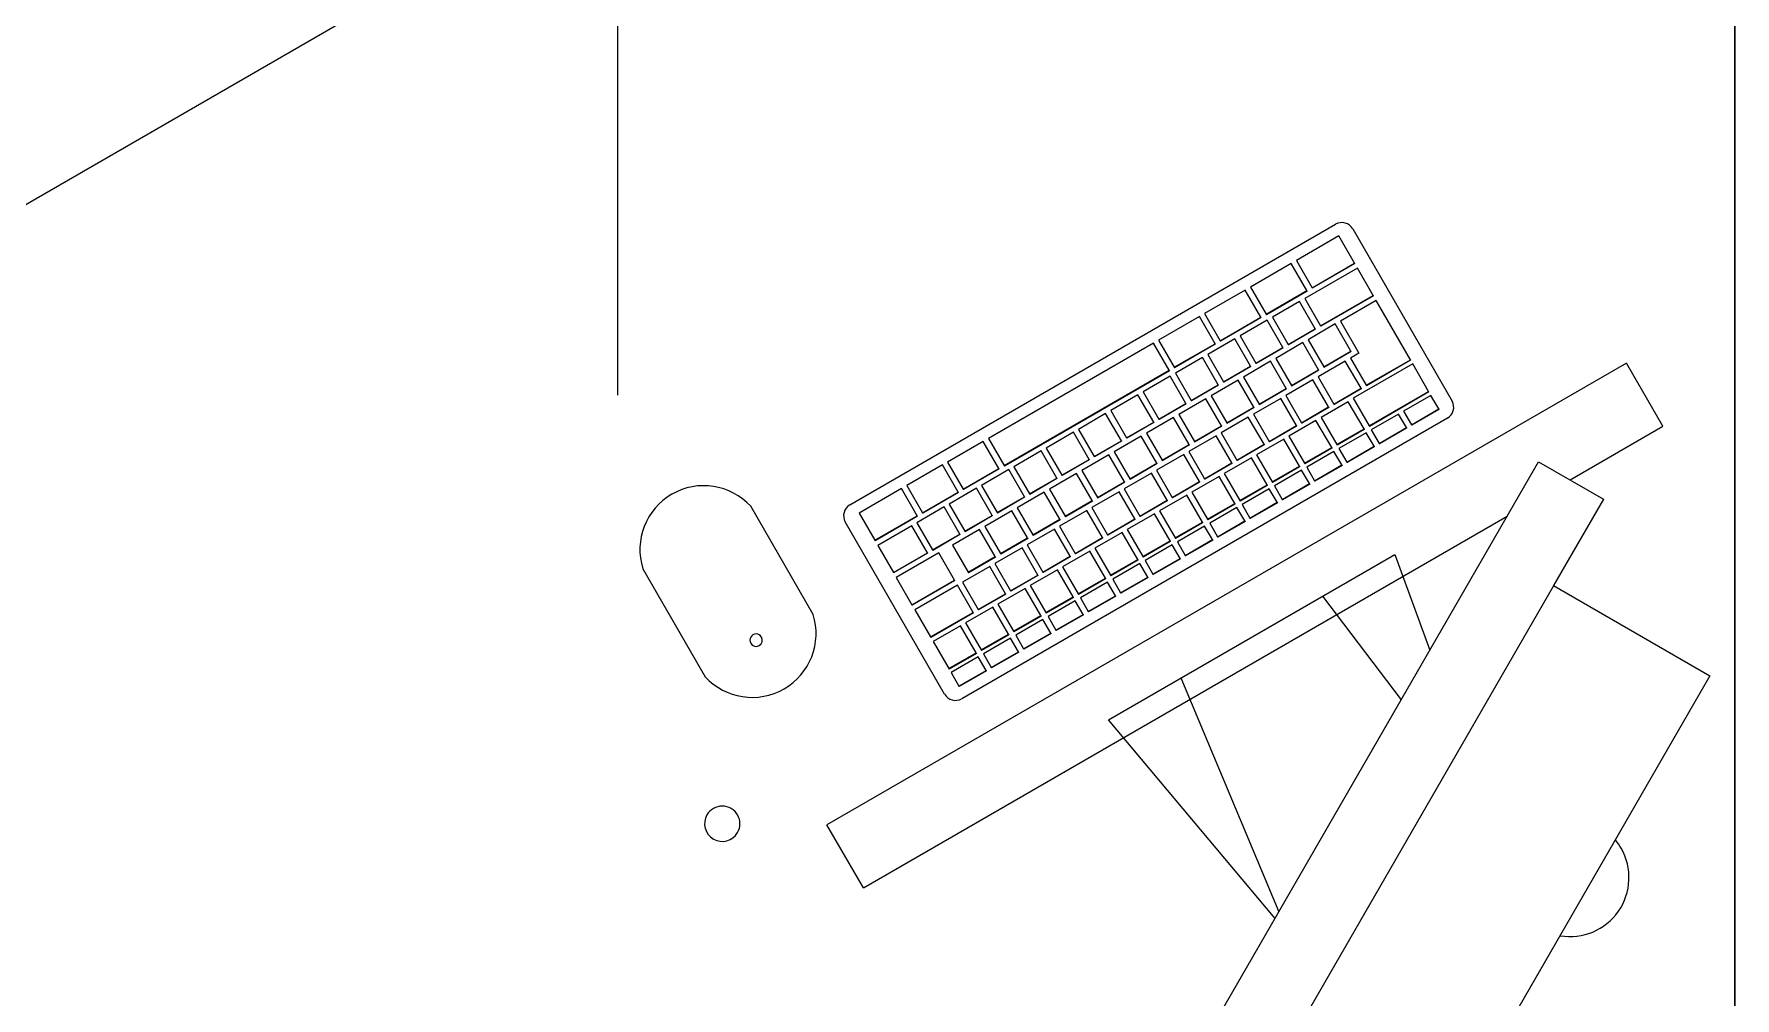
# Model space of a CAD drawing. Header units: millimetres. Extents: x 155920 to 295199, y -4084 to 97293.
# Drawn here: x 170414 to 171280, y 24030 to 24520 of the extents above; entities that cross this region are included whole.
import ezdxf

# ---------------------------------------------------------------- set-up
doc = ezdxf.new("R2010")
doc.units = ezdxf.units.MM
doc.header["$MEASUREMENT"] = 0
for name, color, linetype, lineweight in [('A-GENM', 8, 'CONTINUOUS', 9), ('E-ELEC-EQPM', 8, 'CONTINUOUS', 9), ('I-FURN', 8, 'CONTINUOUS', 9)]:
    doc.layers.add(name, color=color, linetype=linetype, lineweight=lineweight)
doc.layers.add('Social Distancing', color=7, linetype='CONTINUOUS')

msp = doc.modelspace()

# ---------------------------------------------------------------- linework, layer by layer
at = {"layer": 'A-GENM'}
for p, q in [((170829.69, 24280.55), (171076.97, 24423.31)), ((171078.64, 24417.36), (171056.99, 24404.86)), ((171086.61, 24403.56), (171078.64, 24417.36)), ((171085.65, 24420.99), (171136.23, 24333.38)), ((171054.39, 24403.36), (171033.61, 24391.36)), ((171062.36, 24389.56), (171054.39, 24403.36)), ((171056.99, 24404.86), (171064.96, 24391.06)), ((171088.09, 24400.99), (171061.25, 24385.49)), ((171064.96, 24391.06), (171086.61, 24403.56)), ((171086.75, 24403.32), (171065.1, 24390.82)), ((171086.61, 24403.56), (171086.75, 24403.32)), ((171096.07, 24387.16), (171088.09, 24400.99)), ((171031.01, 24389.86), (171010.22, 24377.86)), ((171038.98, 24376.06), (171031.01, 24389.86)), ((171033.61, 24391.36), (171041.58, 24377.56)), ((171041.58, 24377.56), (171062.36, 24389.56)), ((171062.36, 24389.56), (171062.5, 24389.32)), ((171064.96, 24391.06), (171065.1, 24390.82)), ((171062.5, 24389.32), (171041.71, 24377.32)), ((171058.65, 24383.99), (171044.79, 24375.99)), ((171066.63, 24370.16), (171058.65, 24383.99)), ((171061.25, 24385.49), (171069.23, 24371.66)), ((171069.23, 24371.66), (171096.07, 24387.16)), ((171096.21, 24386.92), (171069.36, 24371.42)), ((171097.56, 24384.59), (171079.37, 24374.09)), ((171096.07, 24387.16), (171096.21, 24386.92)), ((171115, 24354.38), (171097.56, 24384.59)), ((171007.63, 24376.36), (170986.84, 24364.36)), ((171015.6, 24362.56), (171007.63, 24376.36)), ((171010.22, 24377.86), (171018.19, 24364.06)), ((171018.19, 24364.06), (171038.98, 24376.06)), ((171039.12, 24375.82), (171018.33, 24363.82)), ((171042.19, 24374.49), (171028.34, 24366.49)), ((171038.98, 24376.06), (171039.12, 24375.82)), ((171041.58, 24377.56), (171041.71, 24377.32)), ((171050.17, 24360.66), (171042.19, 24374.49)), ((171044.79, 24375.99), (171052.77, 24362.16)), ((171076.77, 24372.59), (171062.92, 24364.59)), ((171084.75, 24358.77), (171076.77, 24372.59)), ((171079.37, 24374.09), (171088.83, 24357.7)), ((170986.84, 24364.36), (170994.81, 24350.56)), ((171025.74, 24364.99), (171011.88, 24356.99)), ((171018.19, 24364.06), (171018.33, 24363.82)), ((171033.72, 24351.16), (171025.74, 24364.99)), ((171028.34, 24366.49), (171036.32, 24352.66)), ((171052.77, 24362.16), (171066.63, 24370.16)), ((171066.77, 24369.92), (171052.91, 24361.92)), ((171062.92, 24364.59), (171070.9, 24350.77)), ((171066.63, 24370.16), (171066.77, 24369.92)), ((171069.23, 24371.66), (171069.36, 24371.42)), ((170984.24, 24362.86), (170900.24, 24314.36)), ((170992.21, 24349.06), (170984.24, 24362.86)), ((170994.81, 24350.56), (171015.6, 24362.56)), ((171015.73, 24362.32), (170994.95, 24350.32)), ((171009.28, 24355.49), (170995.43, 24347.49)), ((171017.26, 24341.66), (171009.28, 24355.49)), ((171011.88, 24356.99), (171019.86, 24343.16)), ((171015.6, 24362.56), (171015.73, 24362.32)), ((171036.32, 24352.66), (171050.17, 24360.66)), ((171050.31, 24360.42), (171036.46, 24352.42)), ((171060.32, 24363.09), (171046.46, 24355.09)), ((171046.46, 24355.09), (171054.44, 24341.27)), ((171050.17, 24360.66), (171050.31, 24360.42)), ((171052.77, 24362.16), (171052.91, 24361.92)), ((171068.3, 24349.27), (171060.32, 24363.09)), ((171070.9, 24350.77), (171084.75, 24358.77)), ((171084.89, 24358.53), (171071.03, 24350.53)), ((171088.83, 24357.7), (171084.5, 24355.2)), ((171084.5, 24355.2), (171092.48, 24341.38)), ((171084.75, 24358.77), (171084.89, 24358.53)), ((170908.21, 24300.56), (170992.21, 24349.06)), ((170992.35, 24348.82), (170908.35, 24300.32)), ((170992.21, 24349.06), (170992.35, 24348.82)), ((170994.81, 24350.56), (170994.95, 24350.32)), ((170995.43, 24347.49), (171003.41, 24333.66)), ((171019.86, 24343.16), (171033.72, 24351.16)), ((171033.86, 24350.92), (171020, 24342.92)), ((171043.86, 24353.59), (171030.01, 24345.59)), ((171033.72, 24351.16), (171033.86, 24350.92)), ((171036.32, 24352.66), (171036.46, 24352.42)), ((171051.84, 24339.77), (171043.86, 24353.59)), ((171054.44, 24341.27), (171068.3, 24349.27)), ((171068.44, 24349.03), (171054.58, 24341.03)), ((171081.91, 24353.7), (171068.05, 24345.7)), ((171068.3, 24349.27), (171068.44, 24349.03)), ((171070.9, 24350.77), (171071.03, 24350.53)), ((171089.89, 24339.88), (171081.91, 24353.7)), ((171116.21, 24352.29), (171085.9, 24334.79)), ((171092.48, 24341.38), (171115, 24354.38)), ((171115.14, 24354.14), (171092.62, 24341.14)), ((171115, 24354.38), (171115.14, 24354.14)), ((171124.33, 24338.23), (171116.21, 24352.29)), ((170992.83, 24345.99), (170978.97, 24337.99)), ((170978.97, 24337.99), (170986.95, 24324.16)), ((171000.81, 24332.16), (170992.83, 24345.99)), ((171003.41, 24333.66), (171017.26, 24341.66)), ((171017.4, 24341.42), (171003.55, 24333.42)), ((171027.41, 24344.09), (171013.55, 24336.09)), ((171017.26, 24341.66), (171017.4, 24341.42)), ((171019.86, 24343.16), (171020, 24342.92)), ((171035.39, 24330.27), (171027.41, 24344.09)), ((171030.01, 24345.59), (171037.99, 24331.77)), ((171037.99, 24331.77), (171051.84, 24339.77)), ((171051.98, 24339.53), (171038.13, 24331.53)), ((171065.45, 24344.2), (171051.59, 24336.2)), ((171051.84, 24339.77), (171051.98, 24339.53)), ((171054.44, 24341.27), (171054.58, 24341.03)), ((171073.43, 24330.38), (171065.45, 24344.2)), ((171068.05, 24345.7), (171076.03, 24331.88)), ((171076.03, 24331.88), (171089.89, 24339.88)), ((171090.02, 24339.64), (171076.17, 24331.64)), ((171089.89, 24339.88), (171090.02, 24339.64)), ((171092.48, 24341.38), (171092.62, 24341.14)), ((171094.02, 24320.73), (171124.33, 24338.23)), ((171124.46, 24337.99), (171094.15, 24320.49)), ((171124.33, 24338.23), (171124.46, 24337.99)), ((170976.38, 24336.49), (170962.52, 24328.49)), ((170984.36, 24322.66), (170976.38, 24336.49)), ((170986.95, 24324.16), (171000.81, 24332.16)), ((171000.95, 24331.92), (170987.09, 24323.92)), ((171010.95, 24334.59), (170997.1, 24326.59)), ((171000.81, 24332.16), (171000.95, 24331.92)), ((171003.41, 24333.66), (171003.55, 24333.42)), ((171018.93, 24320.77), (171010.95, 24334.59)), ((171013.55, 24336.09), (171021.53, 24322.27)), ((171021.53, 24322.27), (171035.39, 24330.27)), ((171035.53, 24330.03), (171021.67, 24322.03)), ((171049, 24334.7), (171035.14, 24326.7)), ((171035.39, 24330.27), (171035.53, 24330.03)), ((171037.99, 24331.77), (171038.13, 24331.53)), ((171056.98, 24320.88), (171049, 24334.7)), ((171051.59, 24336.2), (171059.58, 24322.38)), ((171059.58, 24322.38), (171073.43, 24330.38)), ((171073.57, 24330.14), (171059.71, 24322.14)), ((171083.44, 24333.05), (171069.58, 24325.05)), ((171073.43, 24330.38), (171073.57, 24330.14)), ((171076.03, 24331.88), (171076.17, 24331.64)), ((171091.42, 24319.23), (171083.44, 24333.05)), ((171085.9, 24334.79), (171094.02, 24320.73)), ((171125.45, 24336.27), (171111.6, 24328.27)), ((171115.59, 24321.36), (171129.45, 24329.36)), ((171129.58, 24329.12), (171115.73, 24321.12)), ((171129.45, 24329.36), (171125.45, 24336.27)), ((171129.45, 24329.36), (171129.58, 24329.12)), ((171133.91, 24324.7), (170886.63, 24181.94)), ((170959.92, 24326.99), (170946.06, 24318.99)), ((170967.9, 24313.16), (170959.92, 24326.99)), ((170962.52, 24328.49), (170970.5, 24314.66)), ((170970.5, 24314.66), (170984.36, 24322.66)), ((170984.49, 24322.42), (170970.64, 24314.42)), ((170994.5, 24325.09), (170980.64, 24317.09)), ((170984.36, 24322.66), (170984.49, 24322.42)), ((170986.95, 24324.16), (170987.09, 24323.92)), ((171002.48, 24311.27), (170994.5, 24325.09)), ((170997.1, 24326.59), (171005.08, 24312.77)), ((171005.08, 24312.77), (171018.93, 24320.77)), ((171019.07, 24320.53), (171005.22, 24312.53)), ((171032.54, 24325.2), (171018.69, 24317.2)), ((171018.93, 24320.77), (171019.07, 24320.53)), ((171021.53, 24322.27), (171021.67, 24322.03)), ((171040.52, 24311.38), (171032.54, 24325.2)), ((171035.14, 24326.7), (171043.12, 24312.88)), ((171043.12, 24312.88), (171056.98, 24320.88)), ((171057.12, 24320.64), (171043.26, 24312.64)), ((171066.98, 24323.55), (171053.13, 24315.55)), ((171056.98, 24320.88), (171057.12, 24320.64)), ((171059.58, 24322.38), (171059.71, 24322.14)), ((171074.96, 24309.73), (171066.98, 24323.55)), ((171069.58, 24325.05), (171077.56, 24311.23)), ((171094.02, 24320.73), (171094.15, 24320.49)), ((171109, 24326.77), (171095.14, 24318.77)), ((171112.99, 24319.86), (171109, 24326.77)), ((171111.6, 24328.27), (171115.59, 24321.36)), ((171115.59, 24321.36), (171115.73, 24321.12)), ((170897.64, 24312.86), (170879.45, 24302.36)), ((170905.61, 24299.06), (170897.64, 24312.86)), ((170900.24, 24314.36), (170908.21, 24300.56)), ((170943.47, 24317.49), (170929.61, 24309.49)), ((170951.45, 24303.66), (170943.47, 24317.49)), ((170946.06, 24318.99), (170954.04, 24305.16)), ((170954.04, 24305.16), (170967.9, 24313.16)), ((170968.04, 24312.92), (170954.18, 24304.92)), ((170978.05, 24315.59), (170964.19, 24307.59)), ((170967.9, 24313.16), (170968.04, 24312.92)), ((170970.5, 24314.66), (170970.64, 24314.42)), ((170986.03, 24301.77), (170978.05, 24315.59)), ((170980.64, 24317.09), (170988.62, 24303.27)), ((171016.09, 24315.7), (171002.23, 24307.7)), ((171005.08, 24312.77), (171005.22, 24312.53)), ((171024.07, 24301.88), (171016.09, 24315.7)), ((171018.69, 24317.2), (171026.67, 24303.38)), ((171050.53, 24314.05), (171036.67, 24306.05)), ((171043.12, 24312.88), (171043.26, 24312.64)), ((171058.51, 24300.23), (171050.53, 24314.05)), ((171053.13, 24315.55), (171061.11, 24301.73)), ((171077.56, 24311.23), (171091.42, 24319.23)), ((171091.56, 24318.99), (171077.7, 24310.99)), ((171092.55, 24317.27), (171078.69, 24309.27)), ((171091.42, 24319.23), (171091.56, 24318.99)), ((171096.54, 24310.36), (171092.55, 24317.27)), ((171095.14, 24318.77), (171099.13, 24311.86)), ((171099.13, 24311.86), (171112.99, 24319.86)), ((171099.13, 24311.86), (171099.27, 24311.62)), ((171113.13, 24319.62), (171099.27, 24311.62)), ((171112.99, 24319.86), (171113.13, 24319.62)), ((170927.01, 24307.99), (170913.16, 24299.99)), ((170934.99, 24294.16), (170927.01, 24307.99)), ((170929.61, 24309.49), (170937.59, 24295.66)), ((170937.59, 24295.66), (170951.45, 24303.66)), ((170951.59, 24303.42), (170937.73, 24295.42)), ((170961.59, 24306.09), (170947.73, 24298.09)), ((170951.45, 24303.66), (170951.59, 24303.42)), ((170954.04, 24305.16), (170954.18, 24304.92)), ((170969.57, 24292.27), (170961.59, 24306.09)), ((170964.19, 24307.59), (170972.17, 24293.77)), ((170999.63, 24306.2), (170985.78, 24298.2)), ((170988.62, 24303.27), (171002.48, 24311.27)), ((170988.62, 24303.27), (170988.76, 24303.03)), ((171002.62, 24311.03), (170988.76, 24303.03)), ((171007.61, 24292.38), (170999.63, 24306.2)), ((171002.23, 24307.7), (171010.21, 24293.88)), ((171002.48, 24311.27), (171002.62, 24311.03)), ((171034.07, 24304.55), (171020.22, 24296.55)), ((171026.67, 24303.38), (171040.52, 24311.38)), ((171026.67, 24303.38), (171026.8, 24303.14)), ((171040.66, 24311.14), (171026.8, 24303.14)), ((171042.05, 24290.73), (171034.07, 24304.55)), ((171036.67, 24306.05), (171044.65, 24292.23)), ((171040.52, 24311.38), (171040.66, 24311.14)), ((171061.11, 24301.73), (171074.96, 24309.73)), ((171075.1, 24309.49), (171061.24, 24301.49)), ((171076.09, 24307.77), (171062.24, 24299.77)), ((171074.96, 24309.73), (171075.1, 24309.49)), ((171080.08, 24300.86), (171076.09, 24307.77)), ((171077.56, 24311.23), (171077.7, 24310.99)), ((171078.69, 24309.27), (171082.68, 24302.36)), ((171082.68, 24302.36), (171096.54, 24310.36)), ((171096.67, 24310.12), (171082.82, 24302.12)), ((171096.54, 24310.36), (171096.67, 24310.12)), ((170876.86, 24300.86), (170858.67, 24290.36)), ((170884.83, 24287.06), (170876.86, 24300.86)), ((170879.45, 24302.36), (170887.42, 24288.56)), ((170887.42, 24288.56), (170905.61, 24299.06)), ((170905.75, 24298.82), (170887.56, 24288.32)), ((170910.56, 24298.49), (170896.7, 24290.49)), ((170905.61, 24299.06), (170905.75, 24298.82)), ((170908.21, 24300.56), (170908.35, 24300.32)), ((170918.54, 24284.66), (170910.56, 24298.49)), ((170913.16, 24299.99), (170921.14, 24286.16)), ((170921.14, 24286.16), (170934.99, 24294.16)), ((170945.14, 24296.59), (170931.28, 24288.59)), ((170934.99, 24294.16), (170935.13, 24293.92)), ((170937.59, 24295.66), (170937.73, 24295.42)), ((170953.12, 24282.77), (170945.14, 24296.59)), ((170947.73, 24298.09), (170955.71, 24284.27)), ((170983.18, 24296.7), (170969.32, 24288.7)), ((170972.17, 24293.77), (170986.03, 24301.77)), ((170986.16, 24301.53), (170972.31, 24293.53)), ((170991.16, 24282.88), (170983.18, 24296.7)), ((170985.78, 24298.2), (170993.76, 24284.38)), ((170986.03, 24301.77), (170986.16, 24301.53)), ((171017.62, 24295.05), (171003.76, 24287.05)), ((171010.21, 24293.88), (171024.07, 24301.88)), ((171024.21, 24301.64), (171010.35, 24293.64)), ((171025.6, 24281.23), (171017.62, 24295.05)), ((171020.22, 24296.55), (171028.2, 24282.73)), ((171024.07, 24301.88), (171024.21, 24301.64)), ((171044.65, 24292.23), (171058.51, 24300.23)), ((171058.65, 24299.99), (171044.79, 24291.99)), ((171059.64, 24298.27), (171045.78, 24290.27)), ((171058.51, 24300.23), (171058.65, 24299.99)), ((171063.63, 24291.36), (171059.64, 24298.27)), ((171061.11, 24301.73), (171061.24, 24301.49)), ((171062.24, 24299.77), (171066.23, 24292.86)), ((171066.23, 24292.86), (171080.08, 24300.86)), ((171080.22, 24300.62), (171066.36, 24292.62)), ((171080.08, 24300.86), (171080.22, 24300.62)), ((171082.68, 24302.36), (171082.82, 24302.12)), ((170856.07, 24288.86), (170834.42, 24276.36)), ((170864.04, 24275.06), (170856.07, 24288.86)), ((170858.67, 24290.36), (170866.64, 24276.56)), ((170866.64, 24276.56), (170884.83, 24287.06)), ((170884.96, 24286.82), (170866.78, 24276.32)), ((170894.1, 24288.99), (170880.25, 24280.99)), ((170884.83, 24287.06), (170884.96, 24286.82)), ((170887.42, 24288.56), (170887.56, 24288.32)), ((170902.08, 24275.16), (170894.1, 24288.99)), ((170896.7, 24290.49), (170904.68, 24276.66)), ((170928.68, 24287.09), (170914.83, 24279.09)), ((170921.14, 24286.16), (170921.27, 24285.92)), ((170935.13, 24293.92), (170921.27, 24285.92)), ((170936.66, 24273.27), (170928.68, 24287.09)), ((170931.28, 24288.59), (170939.26, 24274.77)), ((170966.72, 24287.2), (170952.87, 24279.2)), ((170955.71, 24284.27), (170969.57, 24292.27)), ((170969.71, 24292.03), (170955.85, 24284.03)), ((170974.7, 24273.38), (170966.72, 24287.2)), ((170969.32, 24288.7), (170977.3, 24274.88)), ((170969.57, 24292.27), (170969.71, 24292.03)), ((170972.17, 24293.77), (170972.31, 24293.53)), ((171001.16, 24285.55), (170987.31, 24277.55)), ((170993.76, 24284.38), (171007.61, 24292.38)), ((171007.75, 24292.14), (170993.9, 24284.14)), ((171009.14, 24271.73), (171001.16, 24285.55)), ((171003.76, 24287.05), (171011.74, 24273.23)), ((171007.61, 24292.38), (171007.75, 24292.14)), ((171010.21, 24293.88), (171010.35, 24293.64)), ((171028.2, 24282.73), (171042.05, 24290.73)), ((171042.19, 24290.49), (171028.34, 24282.49)), ((171043.18, 24288.77), (171029.33, 24280.77)), ((171042.05, 24290.73), (171042.19, 24290.49)), ((171047.17, 24281.86), (171043.18, 24288.77)), ((171044.65, 24292.23), (171044.79, 24291.99)), ((171045.78, 24290.27), (171049.77, 24283.36)), ((171049.77, 24283.36), (171063.63, 24291.36)), ((171063.77, 24291.12), (171049.91, 24283.12)), ((171063.63, 24291.36), (171063.77, 24291.12)), ((171066.23, 24292.86), (171066.36, 24292.62)), ((170811.05, 24224.85), (170779.3, 24279.85)), ((170877.65, 24279.49), (170863.79, 24271.49)), ((170885.63, 24265.66), (170877.65, 24279.49)), ((170880.25, 24280.99), (170888.23, 24267.16)), ((170912.23, 24277.59), (170898.37, 24269.59)), ((170904.68, 24276.66), (170918.54, 24284.66)), ((170918.68, 24284.42), (170904.82, 24276.42)), ((170920.21, 24263.77), (170912.23, 24277.59)), ((170914.83, 24279.09), (170922.81, 24265.27)), ((170918.54, 24284.66), (170918.68, 24284.42)), ((170950.27, 24277.7), (170936.41, 24269.7)), ((170939.26, 24274.77), (170953.12, 24282.77)), ((170953.25, 24282.53), (170939.4, 24274.53)), ((170958.25, 24263.88), (170950.27, 24277.7)), ((170952.87, 24279.2), (170960.85, 24265.38)), ((170953.12, 24282.77), (170953.25, 24282.53)), ((170955.71, 24284.27), (170955.85, 24284.03)), ((170977.3, 24274.88), (170991.16, 24282.88)), ((170991.3, 24282.64), (170977.44, 24274.64)), ((170987.31, 24277.55), (170995.29, 24263.73)), ((170991.16, 24282.88), (170991.3, 24282.64)), ((170993.76, 24284.38), (170993.9, 24284.14)), ((171011.74, 24273.23), (171025.6, 24281.23)), ((171025.74, 24280.99), (171011.88, 24272.99)), ((171026.73, 24279.27), (171012.87, 24271.27)), ((171025.6, 24281.23), (171025.74, 24280.99)), ((171030.72, 24272.36), (171026.73, 24279.27)), ((171028.2, 24282.73), (171028.34, 24282.49)), ((171029.33, 24280.77), (171033.32, 24273.86)), ((171033.32, 24273.86), (171047.17, 24281.86)), ((171047.31, 24281.62), (171033.45, 24273.62)), ((171047.17, 24281.86), (171047.31, 24281.62)), ((171049.77, 24283.36), (171049.91, 24283.12)), ((170877.95, 24184.26), (170827.37, 24271.87)), ((170834.42, 24276.36), (170842.39, 24262.56)), ((170842.39, 24262.56), (170864.04, 24275.06)), ((170864.18, 24274.82), (170842.53, 24262.32)), ((170861.2, 24269.97), (170843.88, 24259.97)), ((170869.17, 24256.16), (170861.2, 24269.97)), ((170863.79, 24271.49), (170871.77, 24257.66)), ((170864.04, 24275.06), (170864.18, 24274.82)), ((170866.64, 24276.56), (170866.78, 24276.32)), ((170888.23, 24267.16), (170902.08, 24275.16)), ((170902.22, 24274.92), (170888.37, 24266.92)), ((170898.37, 24269.59), (170906.35, 24255.77)), ((170902.08, 24275.16), (170902.22, 24274.92)), ((170904.68, 24276.66), (170904.82, 24276.42)), ((170933.82, 24268.2), (170919.96, 24260.2)), ((170922.81, 24265.27), (170936.66, 24273.27)), ((170936.8, 24273.03), (170922.94, 24265.03)), ((170941.8, 24254.38), (170933.82, 24268.2)), ((170936.41, 24269.7), (170944.39, 24255.88)), ((170936.66, 24273.27), (170936.8, 24273.03)), ((170939.26, 24274.77), (170939.4, 24274.53)), ((170960.85, 24265.38), (170974.7, 24273.38)), ((170974.84, 24273.14), (170960.99, 24265.14)), ((170984.71, 24276.05), (170970.85, 24268.05)), ((170974.7, 24273.38), (170974.84, 24273.14)), ((170977.3, 24274.88), (170977.44, 24274.64)), ((170992.69, 24262.23), (170984.71, 24276.05)), ((170995.29, 24263.73), (171009.14, 24271.73)), ((171009.28, 24271.49), (170995.43, 24263.49)), ((171010.27, 24269.77), (170996.42, 24261.77)), ((171009.14, 24271.73), (171009.28, 24271.49)), ((171014.26, 24262.86), (171010.27, 24269.77)), ((171011.74, 24273.23), (171011.88, 24272.99)), ((171012.87, 24271.27), (171016.86, 24264.36)), ((171016.86, 24264.36), (171030.72, 24272.36)), ((171030.86, 24272.12), (171017, 24264.12)), ((171030.72, 24272.36), (171030.86, 24272.12)), ((171033.32, 24273.86), (171033.45, 24273.62)), ((170842.39, 24262.56), (170842.53, 24262.32)), ((170843.88, 24259.97), (170851.85, 24246.16)), ((170871.77, 24257.66), (170885.63, 24265.66)), ((170885.77, 24265.42), (170871.91, 24257.42)), ((170895.77, 24268.09), (170881.92, 24260.09)), ((170881.92, 24260.09), (170889.9, 24246.27)), ((170885.63, 24265.66), (170885.77, 24265.42)), ((170888.23, 24267.16), (170888.37, 24266.92)), ((170903.75, 24254.27), (170895.77, 24268.09)), ((170906.35, 24255.77), (170920.21, 24263.77)), ((170920.35, 24263.53), (170906.49, 24255.53)), ((170919.96, 24260.2), (170927.94, 24246.38)), ((170920.21, 24263.77), (170920.35, 24263.53)), ((170922.81, 24265.27), (170922.94, 24265.03)), ((170944.39, 24255.88), (170958.25, 24263.88)), ((170958.39, 24263.64), (170944.53, 24255.64)), ((170968.26, 24266.55), (170954.4, 24258.55)), ((170958.25, 24263.88), (170958.39, 24263.64)), ((170960.85, 24265.38), (170960.99, 24265.14)), ((170976.24, 24252.73), (170968.26, 24266.55)), ((170970.85, 24268.05), (170978.83, 24254.23)), ((170978.83, 24254.23), (170992.69, 24262.23)), ((170992.83, 24261.99), (170978.97, 24253.99)), ((170993.82, 24260.27), (170979.96, 24252.27)), ((170992.69, 24262.23), (170992.83, 24261.99)), ((170997.81, 24253.36), (170993.82, 24260.27)), ((170995.29, 24263.73), (170995.43, 24263.49)), ((170996.42, 24261.77), (171000.41, 24254.86)), ((171000.41, 24254.86), (171014.26, 24262.86)), ((171014.4, 24262.62), (171000.55, 24254.62)), ((171014.26, 24262.86), (171014.4, 24262.62)), ((171016.86, 24264.36), (171017, 24264.12)), ((170851.85, 24246.16), (170869.17, 24256.16)), ((170869.31, 24255.92), (170851.99, 24245.92)), ((170875, 24256.08), (170853.35, 24243.58)), ((170869.17, 24256.16), (170869.31, 24255.92)), ((170871.77, 24257.66), (170871.91, 24257.42)), ((170882.97, 24242.27), (170875, 24256.08)), ((170889.9, 24246.27), (170903.75, 24254.27)), ((170903.89, 24254.03), (170890.04, 24246.03)), ((170917.36, 24258.7), (170903.5, 24250.7)), ((170903.75, 24254.27), (170903.89, 24254.03)), ((170906.35, 24255.77), (170906.49, 24255.53)), ((170925.34, 24244.88), (170917.36, 24258.7)), ((170927.94, 24246.38), (170941.8, 24254.38)), ((170941.93, 24254.14), (170928.08, 24246.14)), ((170951.8, 24257.05), (170937.94, 24249.05)), ((170941.8, 24254.38), (170941.93, 24254.14)), ((170944.39, 24255.88), (170944.53, 24255.64)), ((170959.78, 24243.23), (170951.8, 24257.05)), ((170954.4, 24258.55), (170962.38, 24244.73)), ((170962.38, 24244.73), (170976.24, 24252.73)), ((170976.37, 24252.49), (170962.52, 24244.49)), ((170976.24, 24252.73), (170976.37, 24252.49)), ((170978.83, 24254.23), (170978.97, 24253.99)), ((170979.96, 24252.27), (170983.95, 24245.36)), ((170983.95, 24245.36), (170997.81, 24253.36)), ((170997.95, 24253.12), (170984.09, 24245.12)), ((170997.81, 24253.36), (170997.95, 24253.12)), ((171000.41, 24254.86), (171000.55, 24254.62)), ((170724.3, 24248.1), (170756.05, 24193.1)), ((170851.85, 24246.16), (170851.99, 24245.92)), ((170853.35, 24243.58), (170861.32, 24229.77)), ((170861.32, 24229.77), (170882.97, 24242.27)), ((170882.97, 24242.27), (170883.11, 24242.03)), ((170900.91, 24249.2), (170887.05, 24241.2)), ((170889.9, 24246.27), (170890.04, 24246.03)), ((170908.89, 24235.38), (170900.91, 24249.2)), ((170903.5, 24250.7), (170911.48, 24236.88)), ((170911.48, 24236.88), (170925.34, 24244.88)), ((170925.48, 24244.64), (170911.62, 24236.64)), ((170935.35, 24247.55), (170921.49, 24239.55)), ((170925.34, 24244.88), (170925.48, 24244.64)), ((170927.94, 24246.38), (170928.08, 24246.14)), ((170943.33, 24233.73), (170935.35, 24247.55)), ((170937.94, 24249.05), (170945.92, 24235.23)), ((170945.92, 24235.23), (170959.78, 24243.23)), ((170959.92, 24242.99), (170946.06, 24234.99)), ((170959.78, 24243.23), (170959.92, 24242.99)), ((170962.38, 24244.73), (170962.52, 24244.49)), ((170977.36, 24250.77), (170963.51, 24242.77)), ((170963.51, 24242.77), (170967.5, 24235.86)), ((170967.5, 24235.86), (170981.35, 24243.86)), ((170981.49, 24243.62), (170967.64, 24235.62)), ((170981.35, 24243.86), (170977.36, 24250.77)), ((170981.35, 24243.86), (170981.49, 24243.62)), ((170983.95, 24245.36), (170984.09, 24245.12)), ((170883.11, 24242.03), (170861.46, 24229.53)), ((170884.46, 24239.68), (170862.81, 24227.18)), ((170892.43, 24225.88), (170884.46, 24239.68)), ((170887.05, 24241.2), (170895.03, 24227.38)), ((170895.03, 24227.38), (170908.89, 24235.38)), ((170909.03, 24235.14), (170895.17, 24227.14)), ((170918.89, 24238.05), (170905.04, 24230.05)), ((170908.89, 24235.38), (170909.03, 24235.14)), ((170911.48, 24236.88), (170911.62, 24236.64)), ((170926.87, 24224.23), (170918.89, 24238.05)), ((170921.49, 24239.55), (170929.47, 24225.73)), ((170929.47, 24225.73), (170943.33, 24233.73)), ((170943.33, 24233.73), (170943.47, 24233.49)), ((170945.92, 24235.23), (170946.06, 24234.99)), ((170960.91, 24241.27), (170947.05, 24233.27)), ((170951.04, 24226.36), (170964.9, 24234.36)), ((170965.04, 24234.12), (170951.18, 24226.12)), ((170964.9, 24234.36), (170960.91, 24241.27)), ((170964.9, 24234.36), (170965.04, 24234.12)), ((170967.5, 24235.86), (170967.64, 24235.62)), ((170861.32, 24229.77), (170861.46, 24229.53)), ((170862.81, 24227.18), (170870.78, 24213.38)), ((170870.78, 24213.38), (170892.43, 24225.88)), ((170892.57, 24225.64), (170870.92, 24213.14)), ((170902.44, 24228.55), (170888.58, 24220.55)), ((170892.43, 24225.88), (170892.57, 24225.64)), ((170895.03, 24227.38), (170895.17, 24227.14)), ((170910.42, 24214.73), (170902.44, 24228.55)), ((170905.04, 24230.05), (170913.02, 24216.23)), ((170929.47, 24225.73), (170929.61, 24225.49)), ((170943.47, 24233.49), (170929.61, 24225.49)), ((170944.46, 24231.77), (170930.6, 24223.77)), ((170934.59, 24216.86), (170948.45, 24224.86)), ((170948.45, 24224.86), (170944.46, 24231.77)), ((170947.05, 24233.27), (170951.04, 24226.36)), ((170948.45, 24224.86), (170948.58, 24224.62)), ((170951.04, 24226.36), (170951.18, 24226.12)), ((170885.98, 24219.05), (170872.13, 24211.05)), ((170893.96, 24205.23), (170885.98, 24219.05)), ((170888.58, 24220.55), (170896.56, 24206.73)), ((170913.02, 24216.23), (170926.87, 24224.23)), ((170913.02, 24216.23), (170913.15, 24215.99)), ((170927.01, 24223.99), (170913.15, 24215.99)), ((170928, 24222.27), (170914.14, 24214.27)), ((170926.87, 24224.23), (170927.01, 24223.99)), ((170931.99, 24215.36), (170928, 24222.27)), ((170930.6, 24223.77), (170934.59, 24216.86)), ((170934.59, 24216.86), (170934.73, 24216.62)), ((170948.58, 24224.62), (170934.73, 24216.62)), ((170870.78, 24213.38), (170870.92, 24213.14)), ((170872.13, 24211.05), (170880.11, 24197.23)), ((170896.56, 24206.73), (170910.42, 24214.73)), ((170910.56, 24214.49), (170896.7, 24206.49)), ((170911.55, 24212.77), (170897.69, 24204.77)), ((170910.42, 24214.73), (170910.56, 24214.49)), ((170915.54, 24205.86), (170911.55, 24212.77)), ((170914.14, 24214.27), (170918.14, 24207.36)), ((170918.14, 24207.36), (170931.99, 24215.36)), ((170932.13, 24215.12), (170918.27, 24207.12)), ((170931.99, 24215.36), (170932.13, 24215.12)), ((170880.11, 24197.23), (170893.96, 24205.23)), ((170894.1, 24204.99), (170880.25, 24196.99)), ((170895.09, 24203.27), (170881.24, 24195.27)), ((170893.96, 24205.23), (170894.1, 24204.99)), ((170899.08, 24196.36), (170895.09, 24203.27)), ((170896.56, 24206.73), (170896.7, 24206.49)), ((170897.69, 24204.77), (170901.68, 24197.86)), ((170901.68, 24197.86), (170915.54, 24205.86)), ((170915.68, 24205.62), (170901.82, 24197.62)), ((170915.54, 24205.86), (170915.68, 24205.62)), ((170918.14, 24207.36), (170918.27, 24207.12)), ((170880.11, 24197.23), (170880.25, 24196.99)), ((170881.24, 24195.27), (170885.23, 24188.36)), ((170885.23, 24188.36), (170899.08, 24196.36)), ((170899.22, 24196.12), (170885.36, 24188.12)), ((170899.08, 24196.36), (170899.22, 24196.12)), ((170901.68, 24197.86), (170901.82, 24197.62)), ((170885.23, 24188.36), (170885.36, 24188.12))]:
    msp.add_line(p, q, dxfattribs=at)
for centre, radius, start, end in [((171080.15, 24417.82), 6.35, 30, 120), ((171130.73, 24330.2), 6.35, 300, 30), ((170755.37, 24257.78), 32.54, 42.68038, 197.31962), ((170832.87, 24275.05), 6.35, 120, 210), ((170779.98, 24215.17), 32.54, 222.68038, 17.31962), ((170781.97, 24211.71), 3.16, 30, 210), ((170781.97, 24211.71), 3.16, 210, 30), ((170883.45, 24187.44), 6.35, 210, 300)]:
    msp.add_arc(centre, radius, start, end, dxfattribs=at)
at = {"layer": 'E-ELEC-EQPM'}
for p, q in [((170780.29, 23609.72), (171180.29, 24302.54)), ((170780.29, 23609.72), (171180.29, 24302.54)), ((171180.29, 24302.54), (171213.29, 24283.49)), ((171180.29, 24302.54), (171213.29, 24283.49)), ((171213.29, 24283.49), (170813.29, 23590.67)), ((171213.29, 24283.49), (171187.89, 24239.5)), ((171187.89, 24239.5), (171267.48, 24193.55)), ((171187.89, 24239.5), (171267.48, 24193.55)), ((171267.48, 24193.55), (170918.28, 23588.72)), ((171267.48, 24193.55), (170918.28, 23588.72))]:
    msp.add_line(p, q, dxfattribs=at)
at = {"layer": 'I-FURN'}
for p, q in [((171280.22, 24935.55), (170284.32, 24360.54)), ((171280.24, 23825.55), (171280.22, 24935.55)), ((171280.22, 24935.55), (171280.24, 23825.55)), ((171225.03, 24352.73), (170818.08, 24117.78)), ((171243.57, 24320.62), (171225.03, 24352.73)), ((171196.28, 24293.31), (171243.57, 24320.62)), ((170836.62, 24085.67), (171164.31, 24274.85)), ((170961.37, 24171.18), (171107.14, 24255.34)), ((171107.14, 24255.34), (171124.89, 24206.57)), ((171070.25, 24234.04), (171110.35, 24181.39)), ((170998.26, 24192.48), (171048.05, 24073.5)), ((171046.15, 24070.2), (170961.37, 24171.18)), ((170836.62, 24085.67), (170818.08, 24117.78))]:
    msp.add_line(p, q, dxfattribs=at)
for centre, radius, start, end in [((170764.79, 24118.33), 9, 150, 330), ((170764.79, 24118.33), 9, 330, 150), ((171196.3, 24090.92), 30, 260.30789, 30.00282), ((171196.3, 24090.92), 30, 30.00282, 39.69206)]:
    msp.add_arc(centre, radius, start, end, dxfattribs=at)
at = {"layer": 'Social Distancing'}
msp.add_line((170711.55, 24336.3), (170711.55, 25136.3), dxfattribs=at)
msp.add_line((170711.55, 24336.3), (170711.55, 25136.3), dxfattribs=at)
msp.add_circle((170711.55, 24736.3), 1000, dxfattribs=at)
msp.add_circle((170711.55, 24736.3), 1000, dxfattribs=at)

doc.saveas('drawing.dxf')
